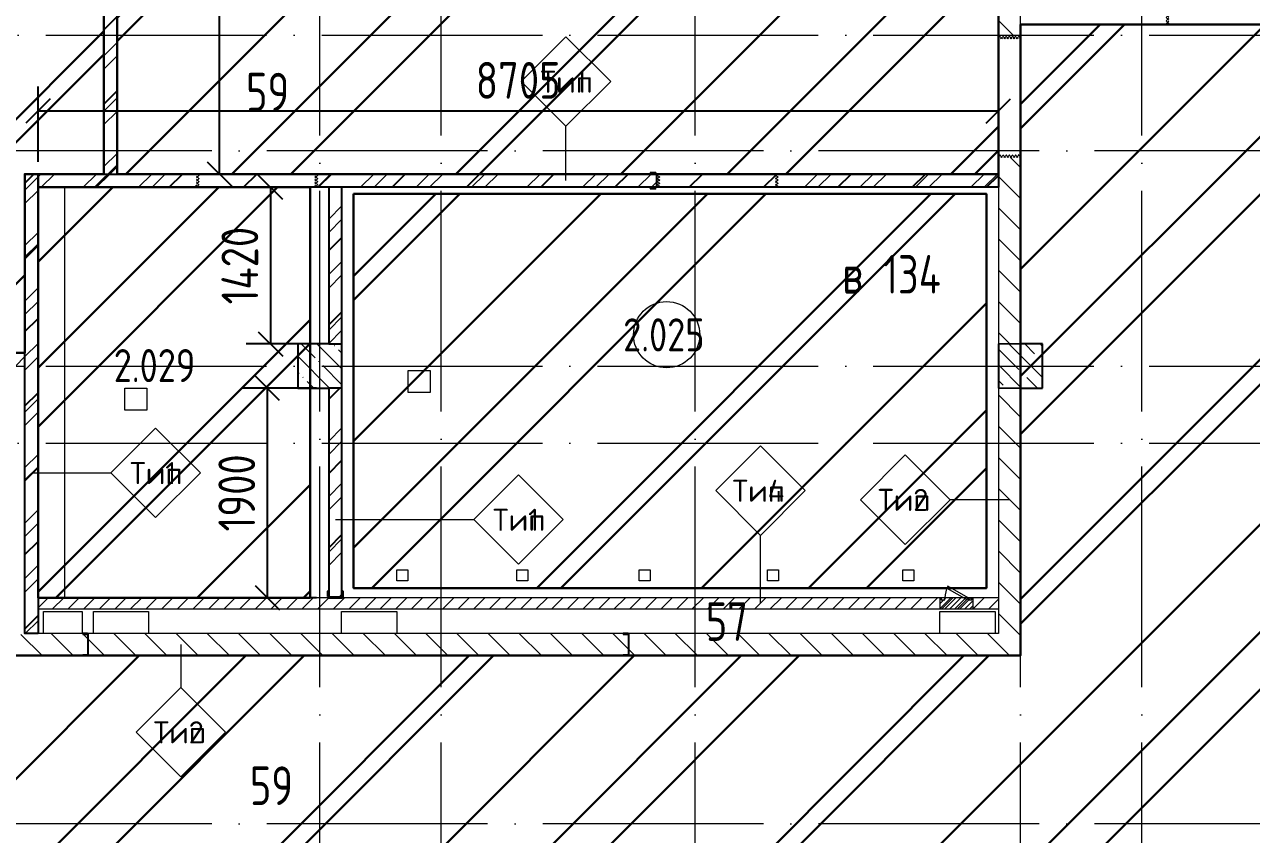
# Model space of a CAD drawing. Header units: millimetres. Extents: x -68946 to 690821, y -552984 to 293768.
# Drawn here: x 143831 to 154953, y -73555 to -66215 of the extents above; entities that cross this region are included whole.
import ezdxf

# ---------------------------------------------------------------- set-up
doc = ezdxf.new("R2010")
doc.units = ezdxf.units.MM
doc.linetypes.add('ADSK_Линия сетки', pattern=[2500, 2000, -250, 0, -250])
doc.linetypes.add('ADSK_Скрыто', pattern=[600, 300, -300])
doc.layers.get('Defpoints').update_dxf_attribs({"color": 250})
for name, color, linetype, lineweight in [('0) блоки', 250, 'Continuous', 25), ('1.2) Стяжка 6 вып.', 30, 'Continuous', 30), ('1.3) Звуко-изол           6 вып.', 90, 'Continuous', 30), ('1.4) Стяжка 6 вып.', 30, 'Continuous', 30), ('A-AREA-____-IDEN', 250, 'Continuous', 9), ('A-DETL-GENF-OTLN', 250, 'Continuous', 5), ('A-DOOR-____-MCUT', 250, 'Continuous', 5), ('A-DOOR-____-OTLN', 250, 'Continuous', 5), ('A-FLOR-____-OTLN', 250, 'Continuous', 9), ('A-WALL-____-IDEN', 250, 'Continuous', 9), ('A-WALL-____-MCUT', 250, 'Continuous', 13), ('A-WALL-____-PATT', 250, 'Continuous', 13), ('G-____-____-SYMB', 250, 'ADSK_Скрыто', 9), ('S-COLS-____-MCUT', 250, 'Continuous', 25), ('S-COLS-____-OTLN', 250, 'Continuous', 9), ('S-GRID-____-OTLN', 250, 'Continuous', 9)]:
    doc.layers.add(name, color=color, linetype=linetype, lineweight=lineweight)
doc.styles.add('GOST Common_2', font='', dxfattribs={"width": 0.8, "height": 350})
doc.styles.add('ISOCPEUR', font='isocpeur.ttf', dxfattribs={"width": 0.8, "height": 100})
doc.styles.add('ISOCPEUR_3', font='isocpeur.ttf', dxfattribs={"height": 250})
doc.styles.get("Standard").update_dxf_attribs({"font": 'ГОСТ тип А.ttf'})
doc.styles.get('GOST Common_2').set_extended_font_data('GOST Common')
doc.dimstyles.new('А3', dxfattribs={"dimtxt": 333, "dimasz": 222, "dimexe": 222, "dimexo": 111, "dimgap": 111, "dimtad": 1, "dimtoh": 1, "dimdec": 0, "dimrnd": 0.0015, "dimzin": 0, "dimdsep": 46, "dimtxsty": 'Standard', "dimblk": 'OBLIQUE', "dimcen": 0, "dimclrd": 7, "dimclre": 7, "dimclrt": 7, "dimadec": 0, "dimazin": 0, "dimtfac": 1, "dimtdec": 0, "dimtofl": 0, "dimtmove": 0, "dimatfit": 3, "dimfxl": 1, "dimtolj": 1, "dimtzin": 0, "dimarcsym": 0})
pattern_1 = [(135, (28708.77, -120984.93), (-141.42136, -141.42136), [])]
pattern_2 = [(45, (28708.77, -120984.93), (-251.4472, 251.4472), []), (45, (28708.77, -120603.93), (-251.4472, 251.4472), [])]
pattern_3 = [(135, (1751.41, 124.685), (-14.14214, -14.14214), []), (225, (1751.41, 124.685), (14.14214, -14.14214), [])]
pattern_4 = [(45, (-371.384, 124.685), (-14.1421, 14.1421), []), (135, (-371.384, 124.685), (-14.1421, -14.1421), [])]
pattern_5 = [(135, (1751.41, 164.685), (-14.14214, -14.14214), []), (225, (1751.41, 164.685), (14.14214, -14.14214), [])]
pattern_6 = [(45, (-371.384, 164.685), (-14.1421, 14.1421), []), (135, (-371.384, 164.685), (-14.1421, -14.1421), [])]
pattern_7 = [(135, (28708.77, -120984.93), (-142.5612, -142.5612), []), (135, (28851.33, -120984.93), (-142.5612, -142.5612), [252.016, -50.403, 3.353, -47.05])]

# ---------------------------------------------------------------- blocks, each defined once
blk = doc.blocks.new('Дверь_СКБ_1Ст_Внутренняя - Д-32л_1100x2100h_Душ-42648193-АР1_Кладочный план 2 этажа С2и3')
at = {"layer": 'A-DOOR-____-OTLN'}
h = blk.add_hatch(dxfattribs=at)
h.set_pattern_fill('FP_24', color=256, style=0, pattern_type=2)
h.set_pattern_definition(pattern_4)
h.paths.add_polyline_path([(-537.5, 60), (-537.5, -60), (-512.5, -60), (-512.5, 60)])
h = blk.add_hatch(dxfattribs=at)
h.set_pattern_fill('FP_23', color=256, style=0, pattern_type=2)
h.set_pattern_definition(pattern_3)
h.paths.add_polyline_path([(562.5, 60), (537.5, 60), (537.5, -60), (562.5, -60)])
blk = doc.blocks.new('Дверь_СКБ_1Ст_Внутренняя - Д-3п_1100x2100h_С_У мужской_ С_У женский-V2-АР1_Кладочный план 2 этажа С2и3')
at = {"layer": 'A-DOOR-____-OTLN'}
h = blk.add_hatch(dxfattribs=at)
h.set_pattern_fill('FP_20', color=256, style=0, pattern_type=2)
h.set_pattern_definition(pattern_6)
h.paths.add_polyline_path([(-512.5, 100), (-537.5, 100), (-537.5, -100), (-512.5, -100)])
h = blk.add_hatch(dxfattribs=at)
h.set_pattern_fill('FP_19', color=256, style=0, pattern_type=2)
h.set_pattern_definition(pattern_5)
h.paths.add_polyline_path([(562.5, -100), (562.5, 100), (537.5, 100), (537.5, -100)])
blk = doc.blocks.new('Дверь_СКБ_1Ст_Внутренняя - Д-3п_1100x2100h_С_У мужской_ С_У женский-41848194-АР1_Кладочный план 2 этажа С2и3')
at = {"layer": 'A-DOOR-____-OTLN'}
h = blk.add_hatch(dxfattribs=at)
h.set_pattern_fill('FP_20', color=256, style=0, pattern_type=2)
h.set_pattern_definition(pattern_6)
h.paths.add_polyline_path([(-512.5, 100), (-537.5, 100), (-537.5, -100), (-512.5, -100)])
h = blk.add_hatch(dxfattribs=at)
h.set_pattern_fill('FP_19', color=256, style=0, pattern_type=2)
h.set_pattern_definition(pattern_5)
h.paths.add_polyline_path([(562.5, 100), (537.5, 100), (537.5, -100), (562.5, -100)])
blk = doc.blocks.new('ADSK_КолоннаНесущая_Швеллер_Гнутый_ГОСТ 8278-83 - 140х60х5_таб_1-V52-АР1_Кладочный план 2 этажа С2и3')
at = {"layer": 'S-COLS-____-MCUT'}
for p, q in [((-11.2, -58), (-11.2, 58)), ((43.8, 70), (-4.2, 70)), ((13.8, 65), (43.8, 65)), ((43.8, 65), (43.8, 70)), ((-4.2, -70), (43.8, -70)), ((43.8, -65), (13.8, -65)), ((43.8, -70), (43.8, -65))]:
    blk.add_line(p, q, dxfattribs=at)
for centre, radius, start, end in [((-4.2, 58), 12, 169.3934, 180), ((-4.2, 58), 7, 161.81725, 180), ((-4.2, 58), 12, 90, 115.6066), ((-4.2, -58), 12, 180, 190.6066), ((-4.2, -58), 7, 180, 198.18275), ((-4.2, -58), 12, 244.3934, 270)]:
    blk.add_arc(centre, radius, start, end, dxfattribs=at)
blk = doc.blocks.new('ADSK_КолоннаНесущая_Швеллер_Гнутый_ГОСТ 8278-83 - 140х60х5_таб_1-39139442-АР1_Кладочный план 2 этажа С2и3')
at = {"layer": 'S-COLS-____-MCUT'}
for p, q in [((-16.2, 58), (-16.2, -58)), ((-11.2, -58), (-11.2, 58)), ((43.8, 70), (-4.2, 70)), ((-4.2, 65), (43.8, 65)), ((43.8, 65), (43.8, 70)), ((43.8, -65), (-4.2, -65)), ((-4.2, -70), (43.8, -70)), ((43.8, -70), (43.8, -65))]:
    blk.add_line(p, q, dxfattribs=at)
for centre, radius, start, end in [((-4.2, 58), 12, 90, 180), ((-4.2, 58), 7, 90, 180), ((-4.2, -58), 12, 180, 270), ((-4.2, -58), 7, 180, 270)]:
    blk.add_arc(centre, radius, start, end, dxfattribs=at)
blk = doc.blocks.new('ADSK_КолоннаНесущая_Швеллер_Гнутый_ГОСТ 8278-83 - 200х50х4_таб_1 2-V47-АР1_Кладочный план 2 этажа С2и3')
at = {"layer": 'S-COLS-____-MCUT'}
for p, q in [((-10.1, 90), (-10.1, -90)), ((-6.1, -90), (-6.1, 90)), ((39.9, 100), (-0.1, 100)), ((-0.1, 96), (39.9, 96)), ((39.9, 96), (39.9, 100)), ((39.9, -96), (-0.1, -96)), ((-0.1, -100), (39.9, -100)), ((39.9, -100), (39.9, -96))]:
    blk.add_line(p, q, dxfattribs=at)
for centre, radius, start, end in [((-0.1, 90), 10, 90, 180), ((-0.1, 90), 6, 90, 180), ((-0.1, -90), 10, 180, 270), ((-0.1, -90), 6, 180, 270)]:
    blk.add_arc(centre, radius, start, end, dxfattribs=at)
blk = doc.blocks.new('Дверь_СКБ_1Ст_Внутренняя - Д-32п_1100x2100h_Душ-42648261-АР1_Кладочный план 2 этажа С2и3')
at = {"layer": 'A-DOOR-____-OTLN'}
h = blk.add_hatch(dxfattribs=at)
h.set_pattern_fill('FP_24', color=256, style=0, pattern_type=2)
h.set_pattern_definition(pattern_4)
h.paths.add_polyline_path([(-537.5, 60), (-537.5, -60), (-512.5, -60), (-512.5, 60)])
h = blk.add_hatch(dxfattribs=at)
h.set_pattern_fill('FP_23', color=256, style=0, pattern_type=2)
h.set_pattern_definition(pattern_3)
h.paths.add_polyline_path([(562.5, 60), (537.5, 60), (537.5, -60), (562.5, -60)])
blk = doc.blocks.new('АР_Люк - ЛРС_ВК_300х400_внутренний_RAL 9003-V63-АР1_Кладочный план 2 этажа С2и3')
at = {"layer": 'A-DOOR-____-OTLN'}
h = blk.add_hatch(dxfattribs=at)
h.set_pattern_fill('FP_88', color=256, style=0, pattern_type=2)
h.set_pattern_definition([(45, (125, 0), (-22.6274, 22.6274), [])])
h.paths.add_polyline_path([(275, -50), (275, 50), (-25, 50), (-25, -50)])
at = {"layer": 'A-DETL-GENF-OTLN'}
for p, q in [((275, 50), (-25, 50)), ((-25, 50), (-25, -50)), ((275, -50), (275, 50)), ((-25, -50), (275, -50))]:
    blk.add_line(p, q, dxfattribs=at)
at = {"layer": 'A-DOOR-____-MCUT'}
for p, q in [((48, 155), (38, 138)), ((38, 138), (220, 33)), ((230, 50), (48, 155)), ((20, 50), (-15, 50)), ((-15, 50), (-15, 30)), ((-15, 30), (20, 30)), ((20, 30), (20, 50)), ((220, 33), (230, 50)), ((265, 50), (230, 50)), ((230, 50), (230, 30)), ((230, 30), (265, 30)), ((265, 30), (265, 50))]:
    blk.add_line(p, q, dxfattribs=at)
blk.add_arc((230, 50), 210, 150, 180, dxfattribs=at)
blk = doc.blocks.new('AAR_СКБ_Марка_Помещения_мал - Номер-28977439-АР1_Кладочный план 2 этажа С2и3')
at = {"layer": 'A-AREA-____-IDEN'}
blk.add_circle((-0.03, 0), 3, dxfattribs=at)
blk = doc.blocks.new('ADSK_Марка_Стена - Типоразмер_ADSK_Марка-30564887-АР1_Кладочный план 2 этажа С2и3')
at = {"layer": 'A-WALL-____-IDEN'}
for p, q in [((-0.16, 4.37), (-4.21, 0.31)), ((3.9, 0.31), (-0.16, 4.37)), ((-4.21, 0.31), (-0.16, -3.74)), ((-0.16, -3.74), (3.9, 0.31))]:
    blk.add_line(p, q, dxfattribs=at)
blk = doc.blocks.new('_Oblique')
at = {"color": 0, "linetype": 'ByBlock', "lineweight": -2}
blk.add_line((-0.5, -0.5), (0.5, 0.5), dxfattribs=at)
blk = doc.blocks.new('*D5450')
at = {"color": 7, "lineweight": -2, "transparency": 16777216}
for p, q in [((143954, -67459), (143954, -66776)), ((152659, -67459), (152659, -66776)), ((143954, -66998), (152659, -66998))]:
    blk.add_line(p, q, dxfattribs=at)
at = {"layer": 'Defpoints', "color": 0, "lineweight": 30, "transparency": 16777216}
for p in [(152659, -66998), (143954, -67570), (152659, -67570)]:
    blk.add_point(p, dxfattribs=at)
at = {"color": 7, "lineweight": -2, "transparency": 16777216, "xscale": 222, "yscale": 222, "zscale": 222, "rotation": 180}
blk.add_blockref('_Oblique', (143954, -66998), dxfattribs=at)
at = {"color": 7, "lineweight": -2, "transparency": 16777216, "xscale": 222, "yscale": 222, "zscale": 222}
blk.add_blockref('_Oblique', (152659, -66998), dxfattribs=at)
at = {"color": 7, "transparency": 16777216, "insert": (148306, -66721), "char_height": 333, "attachment_point": 5}
blk.add_mtext('\\A1;8705', dxfattribs=at)
blk = doc.blocks.new('*D5451')
at = {"color": 7, "lineweight": -2, "transparency": 16777216}
for p, q in [((146478, -67690), (145839, -67690)), ((146061, -67690), (146061, -69110)), ((146478, -69110), (145839, -69110))]:
    blk.add_line(p, q, dxfattribs=at)
at = {"layer": 'Defpoints', "color": 0, "lineweight": 30, "transparency": 16777216}
for p in [(146589, -67690), (146061, -69110), (146589, -69110)]:
    blk.add_point(p, dxfattribs=at)
at = {"color": 7, "lineweight": -2, "transparency": 16777216, "xscale": 222, "yscale": 222, "zscale": 222}
for p, rotation in [((146061, -67690), 90), ((146061, -69110), 270)]:
    blk.add_blockref('_Oblique', p, dxfattribs=dict(at, rotation=rotation))
at = {"color": 7, "transparency": 16777216, "insert": (145783, -68400), "char_height": 333, "attachment_point": 5, "rotation": 90}
blk.add_mtext('\\A1;1420', dxfattribs=at)
blk = doc.blocks.new('*D5452')
at = {"color": 7, "lineweight": -2, "transparency": 16777216}
for p, q in [((146478, -69510), (145810, -69510)), ((146032, -69510), (146032, -71410)), ((146478, -71410), (145810, -71410))]:
    blk.add_line(p, q, dxfattribs=at)
at = {"layer": 'Defpoints', "color": 0, "lineweight": 30, "transparency": 16777216}
for p in [(146589, -69510), (146032, -71410), (146589, -71410)]:
    blk.add_point(p, dxfattribs=at)
at = {"color": 7, "lineweight": -2, "transparency": 16777216, "xscale": 222, "yscale": 222, "zscale": 222}
for p, rotation in [((146032, -69510), 90), ((146032, -71410), 270)]:
    blk.add_blockref('_Oblique', p, dxfattribs=dict(at, rotation=rotation))
at = {"color": 7, "transparency": 16777216, "insert": (145755, -70460), "char_height": 333, "attachment_point": 5, "rotation": 90}
blk.add_mtext('\\A1;1900', dxfattribs=at)
blk = doc.blocks.new('*D5453')
at = {"color": 7, "lineweight": -2, "transparency": 16777216}
for p, q in [((144781, -62610), (145821, -62610)), ((145599, -67570), (145599, -62610)), ((144781, -67570), (145821, -67570))]:
    blk.add_line(p, q, dxfattribs=at)
at = {"layer": 'Defpoints', "color": 0, "lineweight": 30, "transparency": 16777216}
for p in [(144670, -62610), (145599, -62610), (144670, -67570)]:
    blk.add_point(p, dxfattribs=at)
at = {"color": 7, "lineweight": -2, "transparency": 16777216, "xscale": 222, "yscale": 222, "zscale": 222}
for p, rotation in [((145599, -62610), 90), ((145599, -67570), 270)]:
    blk.add_blockref('_Oblique', p, dxfattribs=dict(at, rotation=rotation))
at = {"color": 7, "transparency": 16777216, "insert": (145322, -65090), "char_height": 333, "attachment_point": 5, "rotation": 90}
blk.add_mtext('\\A1;4960', dxfattribs=at)

msp = doc.modelspace()

# ---------------------------------------------------------------- hatches: boundary and pattern name
at = {"layer": '0) блоки'}
h = msp.add_hatch(dxfattribs=at)
h.set_pattern_fill('ANSI31', color=256, scale=150)
h.paths.add_polyline_path([(159058.7515, -64819.933), (165207.2722, -64819.933), (165207.2722, -64939.933), (159058.7515, -64939.933)])
h.paths.add_polyline_path([(161409.2787, -68474.9347), (161888.7722, -68474.9347), (161888.7722, -68594.9347), (161409.2787, -68594.9347)])
h.paths.add_polyline_path([(161888.7722, -64939.933), (162008.7722, -64939.933), (162008.7722, -70534.9336), (161888.7722, -70534.9336)])
h.paths.add_polyline_path([(159058.7515, -68534.9347), (159178.7515, -68534.9347), (159178.7515, -64939.933), (159058.7515, -64939.933)])
h.paths.add_polyline_path([(155829.7509, -68534.9347), (161208.7503, -68534.9347), (161208.7503, -68654.9347), (155829.7509, -68654.9347)])
h.paths.add_polyline_path([(157958.7515, -69109.9342), (158078.7515, -69109.9342), (158078.7515, -68654.9347), (157958.7515, -68654.9347)])
h.paths.add_polyline_path([(157958.7515, -71737.4347), (158078.7503, -71737.4347), (158078.7503, -69509.9347), (157958.7515, -69509.9347)])
h.paths.add_polyline_path([(144549.7718, -67569.9347), (144669.7718, -67569.9347), (144669.7718, -62609.9347), (144549.7718, -62609.9347)])
h.paths.add_polyline_path([(143953.7722, -67569.9347), (152658.7718, -67569.9347), (152658.7718, -67689.9347), (143953.7722, -67689.9347)])
h.paths.add_polyline_path([(143953.7722, -71734.9336), (143833.7722, -71734.9336), (143833.7722, -67569.9347), (143953.7722, -67569.9347)])
h.paths.add_polyline_path([(146588.7728, -69109.9342), (146708.7728, -69109.9342), (146708.7728, -67689.9347), (146588.7728, -67689.9347)])
h.paths.add_polyline_path([(146588.7728, -71409.9347), (146708.7503, -71409.9347), (146708.7503, -69509.9343), (146588.7728, -69509.9343)])
at = {"layer": '1.2) Стяжка 6 вып.', "lineweight": 30}
h = msp.add_hatch(dxfattribs=at)
h.set_pattern_fill('ANSI31', color=256, scale=333)
h.paths.add_polyline_path([(143833.7722, -69189.9342), (143833.7722, -67569.9347), (144549.7718, -67569.9347), (144549.7718, -62809.9347), (137808.8181, -62809.9347), (137808.8181, -71734.9336), (139508.8181, -71734.9336), (139508.8181, -69189.9342)])
h = msp.add_hatch(dxfattribs=at)
h.set_pattern_fill('ANSI31', color=256, scale=333)
h.paths.add_polyline_path([(144669.7718, -67569.9347), (152658.7503, -67569.9347), (152658.7503, -62809.9347), (144669.7718, -62809.9347)])
h = msp.add_hatch(dxfattribs=at)
h.set_pattern_fill('ANSI31', color=256, scale=333)
h.paths.add_polyline_path([(155629.7509, -71934.9336), (168958.7722, -71934.9336), (168958.7722, -75659.9657), (147230.0103, -75659.9657), (147230.0103, -84239.859), (138028.7728, -84239.859), (138028.7728, -71934.9336), (147230.0103, -71934.9336), (152858.7718, -71934.9336), (152858.7718, -66214.9336), (155629.7509, -66214.9336)])
h = msp.add_hatch(dxfattribs=at)
h.set_pattern_fill('ANSI31', color=256, scale=333)
h.paths.add_polyline_path([(143953.7722, -71409.9347), (146420.3899, -71409.9347), (146420.3899, -67689.9347), (143953.7722, -67689.9347)], flags=17)
h = msp.add_hatch(dxfattribs=at)
h.set_pattern_fill('ANSI31', color=256, scale=333)
h.paths.add_polyline_path([(146814.4752, -67749.8517), (152550.4853, -67749.8517), (152550.4853, -71322.4131), (146814.4752, -71322.4131)], flags=17)
at = {"layer": '1.3) Звуко-изол           6 вып.', "lineweight": 30}
h = msp.add_hatch(dxfattribs=at)
h.set_pattern_fill('ANSI31', color=256, scale=500)
h.paths.add_polyline_path([(143833.7722, -69189.9342), (143833.7722, -67569.9347), (144549.7718, -67569.9347), (144549.7718, -62809.9347), (137808.8181, -62809.9347), (137808.8181, -71734.9336), (139508.8181, -71734.9336), (139508.8181, -69189.9342)])
h = msp.add_hatch(dxfattribs=at)
h.set_pattern_fill('ANSI31', color=256, scale=500)
h.paths.add_polyline_path([(144669.7718, -67569.9347), (152658.7503, -67569.9347), (152658.7503, -62809.9347), (144669.7718, -62809.9347)])
h = msp.add_hatch(dxfattribs=at)
h.set_pattern_fill('ANSI31', color=256, scale=500)
h.paths.add_polyline_path([(155629.7509, -71934.9336), (168958.7722, -71934.9336), (168958.7722, -75659.9657), (147230.0103, -75659.9657), (147230.0103, -84239.859), (138028.7728, -84239.859), (138028.7728, -71934.9336), (147230.0103, -71934.9336), (152858.7718, -71934.9336), (152858.7718, -66214.9336), (155629.7509, -66214.9336)])
h = msp.add_hatch(dxfattribs=at)
h.set_pattern_fill('ANSI31', color=256, scale=500)
h.paths.add_polyline_path([(143953.7722, -71409.9347), (146420.3899, -71409.9347), (146420.3899, -67689.9347), (143953.7722, -67689.9347)], flags=17)
h = msp.add_hatch(dxfattribs=at)
h.set_pattern_fill('ANSI31', color=256, scale=500)
h.paths.add_polyline_path([(146814.4752, -67749.8517), (152550.4853, -67749.8517), (152550.4853, -71322.4131), (146814.4752, -71322.4131)], flags=17)
at = {"layer": '1.4) Стяжка 6 вып.', "lineweight": 30}
h = msp.add_hatch(dxfattribs=at)
h.set_pattern_fill('ANSI32', color=256, scale=333)
h.paths.add_polyline_path([(143833.7722, -69189.9342), (143833.7722, -67569.9347), (144549.7718, -67569.9347), (144549.7718, -62809.9347), (137808.8181, -62809.9347), (137808.8181, -71734.9336), (139508.8181, -71734.9336), (139508.8181, -69189.9342)])
h = msp.add_hatch(dxfattribs=at)
h.set_pattern_fill('ANSI32', color=256, scale=333)
h.paths.add_polyline_path([(144669.7718, -67569.9347), (152658.7503, -67569.9347), (152658.7503, -62809.9347), (144669.7718, -62809.9347)])
h = msp.add_hatch(dxfattribs=at)
h.set_pattern_fill('ANSI32', color=256, scale=333)
h.paths.add_polyline_path([(155629.7509, -71934.9336), (168958.7722, -71934.9336), (168958.7722, -75659.9657), (147230.0103, -75659.9657), (147230.0103, -84239.859), (138028.7728, -84239.859), (138028.7728, -71934.9336), (147230.0103, -71934.9336), (152858.7718, -71934.9336), (152858.7718, -66214.9336), (155629.7509, -66214.9336)])
h = msp.add_hatch(dxfattribs=at)
h.set_pattern_fill('ANSI32', color=256, scale=333)
h.paths.add_polyline_path([(143953.7722, -71409.9347), (146420.3899, -71409.9347), (146420.3899, -67689.9347), (143953.7722, -67689.9347)], flags=17)
h = msp.add_hatch(dxfattribs=at)
h.set_pattern_fill('ANSI32', color=256, scale=333)
h.paths.add_polyline_path([(146814.4752, -67749.8517), (152550.4853, -67749.8517), (152550.4853, -71322.4131), (146814.4752, -71322.4131)], flags=17)
at = {"layer": 'A-WALL-____-PATT', "lineweight": 15}
h = msp.add_hatch(dxfattribs=at)
h.set_pattern_fill('FP_12', color=256, style=0, pattern_type=2)
h.set_pattern_definition(pattern_2)
h.paths.add_polyline_path([(144549.7718, -67569.9347), (144669.7718, -67569.9347), (144669.7718, -62609.9342), (144549.7718, -62609.9342), (144549.7718, -64042.982)])
h = msp.add_hatch(dxfattribs=at)
h.set_pattern_fill('FP_1', color=256, style=0, pattern_type=2)
h.set_pattern_definition(pattern_1)
h.paths.add_polyline_path([(152858.7718, -71734.9336), (152858.7718, -69509.9342), (152658.7718, -69509.9342), (152658.7718, -71734.9336)])
h.paths.add_polyline_path([(152858.7718, -69109.9342), (152858.7718, -67419.9336), (152658.7718, -67419.9336), (152658.7718, -69109.9342)])
h.paths.add_polyline_path([(152858.7718, -66319.9336), (152858.7718, -62809.9347), (152658.7718, -62809.9347), (152658.7718, -66319.9336)])
h = msp.add_hatch(dxfattribs=at)
h.set_pattern_fill('FP_12', color=256, style=0, pattern_type=2)
h.set_pattern_definition(pattern_2)
h.paths.add_polyline_path([(143953.7722, -71734.9336), (143953.7722, -67569.9347), (143833.7722, -67569.9347), (143833.7722, -71734.9336)])
h = msp.add_hatch(dxfattribs=at)
h.set_pattern_fill('FP_12', color=256, style=0, pattern_type=2)
h.set_pattern_definition(pattern_2)
h.paths.add_polyline_path([(152658.7718, -67689.9347), (152658.7718, -67569.9347), (150663.7722, -67569.9347), (150663.7722, -67689.9347), (150710.5839, -67689.9347)])
h.paths.add_polyline_path([(143953.7722, -67689.9347), (145388.7728, -67689.9347), (145388.7728, -67569.9347), (143953.7722, -67569.9347)])
h.paths.add_polyline_path([(146708.7728, -67689.9347), (149563.7722, -67689.9347), (149563.7722, -67569.9347), (146488.7728, -67569.9347), (146488.7728, -67689.9347), (146588.7728, -67689.9347)])
h = msp.add_hatch(dxfattribs=at)
h.set_pattern_fill('FP_12', color=256, style=0, pattern_type=2)
h.set_pattern_definition(pattern_2)
h.paths.add_polyline_path([(146708.7728, -71409.9347), (146708.7728, -69509.9343), (146588.7728, -69509.9343), (146588.7728, -71409.9347)])
h.paths.add_polyline_path([(146588.7728, -69109.9342), (146708.7728, -69109.9342), (146708.7728, -67689.9347), (146588.7728, -67689.9347), (146588.7728, -68074.9441)])
h = msp.add_hatch(dxfattribs=at)
h.set_pattern_fill('FP_12', color=256, style=0, pattern_type=2)
h.set_pattern_definition(pattern_2)
h.paths.add_polyline_path([(143833.7722, -69309.9342), (143833.7722, -69189.9342), (142958.7652, -69189.9342), (142958.7652, -69309.9342)])
h.paths.add_polyline_path([(142558.7652, -69309.9342), (142558.7652, -69189.9342), (142508.7722, -69189.9342), (142508.7722, -69309.9342)])
h.paths.add_polyline_path([(141838.7722, -69309.9342), (142108.7722, -69309.9342), (142108.7722, -69189.9342), (141838.7722, -69189.9342)])
h = msp.add_hatch(dxfattribs=at)
h.set_pattern_fill('FP_16', color=94, style=0, pattern_type=2)
h.set_pattern_definition([(45, (28708.77, -120984.93), (-70.71068, 70.71068), [])])
h.paths.add_polyline_path([(152428.7718, -71509.9347), (152658.7718, -71509.9347), (152658.7718, -71409.9347), (152418.7718, -71409.9347), (152418.7718, -71429.9347), (152383.7718, -71429.9347), (152383.7718, -71409.9347), (152373.7718, -71427.2553), (152343.7718, -71409.9347), (152173.7718, -71409.9347), (152173.7718, -71429.9347), (152138.7718, -71429.9347), (152138.7718, -71409.9347), (143953.7722, -71409.9347), (143953.7722, -71509.9347), (152418.7718, -71509.9347)])
h = msp.add_hatch(dxfattribs=at)
h.set_pattern_fill('FP_1', color=256, style=0, pattern_type=2)
h.set_pattern_definition(pattern_1)
h.paths.add_polyline_path([(152858.7718, -71934.9336), (152858.7718, -71734.9336), (143798.7722, -71734.9336), (143798.7722, -71934.9336), (150710.5839, -71934.9336)])
h.paths.add_polyline_path([(140739.2739, -71934.9336), (142698.7722, -71934.9336), (142698.7722, -71734.9336), (137808.8181, -71734.9336), (137808.8181, -71934.9336), (139314.8011, -71934.9336)])
at = {"layer": 'S-COLS-____-OTLN', "lineweight": 5}
h = msp.add_hatch(dxfattribs=at)
h.set_pattern_fill('FP_40', color=256, style=0, pattern_type=2)
h.set_pattern_definition(pattern_7)
h.paths.add_polyline_path([(146308.7503, -69509.9342), (146708.7503, -69509.9342), (146708.7503, -69109.9342), (146308.7503, -69109.9342)])
h = msp.add_hatch(dxfattribs=at)
h.set_pattern_fill('FP_40', color=256, style=0, pattern_type=2)
h.set_pattern_definition(pattern_7)
h.paths.add_polyline_path([(153058.7503, -69509.9342), (153058.7503, -69109.9342), (152658.7503, -69109.9342), (152658.7503, -69509.9342), (152858.7718, -69509.9342)])

# ---------------------------------------------------------------- linework, layer by layer
at = {"layer": '0) блоки'}
for points in [[(144549.7718, -67569.9347), (144669.7718, -67569.9347), (144669.7718, -62609.9347), (144549.7718, -62609.9347)], [(143953.7722, -71734.9336), (143833.7722, -71734.9336), (143833.7722, -67569.9347), (143953.7722, -67569.9347)], [(143953.7722, -67569.9347), (152658.7718, -67569.9347), (152658.7718, -67689.9347), (143953.7722, -67689.9347)], [(146588.7728, -69109.9342), (146708.7728, -69109.9342), (146708.7728, -67689.9347), (146588.7728, -67689.9347)], [(146588.7728, -71409.9347), (146708.7503, -71409.9347), (146708.7503, -69509.9343), (146588.7728, -69509.9343)]]:
    msp.add_lwpolyline(points, close=True, dxfattribs=at)
at = {"layer": '1.2) Стяжка 6 вып.', "lineweight": 30}
for points in [[(144549.7718, -67569.9347), (144549.7718, -62809.9347), (137808.8181, -62809.9347), (137808.8181, -71734.9336), (139508.8181, -71734.9336), (139508.8181, -69189.9342), (143833.7722, -69189.9342), (143833.7722, -67569.9347)], [(144669.7718, -67569.9347), (152658.7503, -67569.9347), (152658.7503, -62809.9347), (144669.7718, -62809.9347)], [(155629.7509, -71934.9336), (168958.7722, -71934.9336), (168958.7722, -75659.9657), (147230.0103, -75659.9657), (147230.0103, -84239.859), (138028.7728, -84239.859), (138028.7728, -71934.9336), (147230.0103, -71934.9336), (152858.7718, -71934.9336), (152858.7718, -66214.9336), (155629.7509, -66214.9336)], [(143953.7722, -71409.9347), (146420.3899, -71409.9347), (146420.3899, -67689.9347), (143953.7722, -67689.9347)], [(146814.4752, -67749.8517), (152550.4853, -67749.8517), (152550.4853, -71322.4131), (146814.4752, -71322.4131)]]:
    msp.add_lwpolyline(points, close=True, dxfattribs=at)
at = {"layer": 'A-FLOR-____-OTLN'}
for p, q in [((144193.7722, -67689.9347), (144193.7722, -71409.9347)), ((147308.7728, -69549.9342), (147308.7728, -69349.9342)), ((147308.7728, -69349.9342), (147508.7728, -69349.9342)), ((147508.7728, -69349.9342), (147508.7728, -69549.9342)), ((144740.2459, -69709.9347), (144740.2459, -69509.9347)), ((144740.2459, -69509.9347), (144940.2459, -69509.9347)), ((144940.2459, -69509.9347), (144940.2459, -69709.9347)), ((147508.7728, -69549.9342), (147308.7728, -69549.9342)), ((144940.2459, -69709.9347), (144740.2459, -69709.9347)), ((147205.0722, -71256.4899), (147205.0722, -71156.4899)), ((147205.0722, -71156.4899), (147305.0722, -71156.4899)), ((147305.0722, -71156.4899), (147305.0722, -71256.4899)), ((148292.4938, -71256.4899), (148292.4938, -71156.4899)), ((148292.4938, -71156.4899), (148392.4938, -71156.4899)), ((148392.4938, -71156.4899), (148392.4938, -71256.4899)), ((149403.0482, -71256.4899), (149403.0482, -71156.4899)), ((149403.0482, -71156.4899), (149503.0482, -71156.4899)), ((149503.0482, -71156.4899), (149503.0482, -71256.4899)), ((150564.9713, -71256.4899), (150564.9713, -71156.4899)), ((150564.9713, -71156.4899), (150664.9713, -71156.4899)), ((150664.9713, -71156.4899), (150664.9713, -71256.4899)), ((151792.3817, -71256.4899), (151792.3817, -71156.4899)), ((151792.3817, -71156.4899), (151892.3817, -71156.4899)), ((151892.3817, -71156.4899), (151892.3817, -71256.4899)), ((147305.0722, -71256.4899), (147205.0722, -71256.4899)), ((148392.4938, -71256.4899), (148292.4938, -71256.4899)), ((149503.0482, -71256.4899), (149403.0482, -71256.4899)), ((150664.9713, -71256.4899), (150564.9713, -71256.4899)), ((151892.3817, -71256.4899), (151792.3817, -71256.4899)), ((144003.7509, -71734.9336), (144003.7509, -71534.9336)), ((144003.7509, -71534.9336), (144353.7509, -71534.9336)), ((144353.7509, -71534.9336), (144353.7509, -71734.9336)), ((144455.6119, -71734.9336), (144455.6119, -71534.9336)), ((144455.6119, -71534.9336), (144955.6119, -71534.9336)), ((144955.6119, -71534.9336), (144955.6119, -71734.9336)), ((146705.628, -71734.9336), (146705.628, -71534.9336)), ((146705.628, -71534.9336), (147205.628, -71534.9336)), ((147205.628, -71534.9336), (147205.628, -71734.9336)), ((152128.7728, -71734.9336), (152128.7728, -71534.9342)), ((152128.7728, -71534.9342), (152628.7728, -71534.9342)), ((152628.7728, -71534.9342), (152628.7728, -71734.9336))]:
    msp.add_line(p, q, dxfattribs=at)
at = {"layer": 'A-WALL-____-IDEN'}
for p, q in [((148738.9733, -67629.9347), (148738.9733, -67137.2504)), ((143893.7722, -70278.9647), (144614.2213, -70278.9647)), ((152758.7718, -70521.7926), (152221.2304, -70521.7926)), ((146648.7728, -70701.8956), (147903.1478, -70701.8956)), ((150503.0868, -71459.9347), (150503.0868, -70844.9852)), ((145248.5971, -71834.9336), (145248.5971, -72222.6472))]:
    msp.add_line(p, q, dxfattribs=at)
at = {"layer": 'A-WALL-____-MCUT', "color": 7, "lineweight": 15}
for p, q in [((144549.7718, -62609.9342), (144549.7718, -67569.9347)), ((144669.7718, -67569.9347), (144669.7718, -62609.9342)), ((152658.7718, -62809.9347), (152658.7718, -66289.9336)), ((152858.7718, -66289.9336), (152858.7718, -62809.9347)), ((152858.7718, -66214.9336), (154149.5173, -66214.9336)), ((152658.7718, -67449.9336), (152658.7718, -67569.9347)), ((152858.7718, -69109.9342), (152858.7718, -67449.9336)), ((143833.7722, -67569.9347), (143833.7722, -69189.9342)), ((145358.7728, -67569.9347), (143833.7722, -67569.9347)), ((149533.7722, -67569.9347), (146518.7728, -67569.9347)), ((152658.7718, -67569.9347), (150693.7722, -67569.9347)), ((143953.7722, -71734.9336), (143953.7722, -67689.9347)), ((143953.7722, -67689.9347), (145358.7728, -67689.9347)), ((146518.7728, -67689.9347), (146588.7728, -67689.9347)), ((146588.7728, -67689.9347), (146588.7728, -69109.9342)), ((146708.7728, -67689.9347), (149533.7722, -67689.9347)), ((146708.7728, -69109.9342), (146708.7728, -67689.9347)), ((150693.7722, -67689.9347), (152658.7718, -67689.9347)), ((152658.7718, -67689.9347), (152658.7718, -69109.9342)), ((143833.7722, -69189.9342), (142958.7652, -69189.9342)), ((142958.7652, -69309.9342), (143833.7722, -69309.9342)), ((143833.7722, -69309.9342), (143833.7722, -71734.9336)), ((146588.7728, -69509.9343), (146588.7728, -71409.9347)), ((146708.7728, -71409.9347), (146708.7728, -69509.9343)), ((152658.7718, -69509.9342), (152658.7718, -71734.9336)), ((152858.7718, -71934.9336), (152858.7718, -69509.9342)), ((143833.7722, -71734.9336), (143828.7722, -71734.9336)), ((152658.7718, -71734.9336), (143953.7722, -71734.9336)), ((143828.7722, -71934.9336), (152858.7718, -71934.9336))]:
    msp.add_line(p, q, dxfattribs=at)
at = {"layer": 'A-WALL-____-MCUT', "lineweight": 15}
for p, q in [((152658.7718, -67689.9347), (152658.7718, -67569.9347)), ((146588.7728, -69109.9342), (146708.7728, -69109.9342)), ((152658.7718, -69109.9342), (152858.7718, -69109.9342)), ((146708.7728, -69509.9343), (146588.7728, -69509.9343)), ((152858.7718, -69509.9342), (152658.7718, -69509.9342)), ((146588.7728, -71409.9347), (146708.7728, -71409.9347)), ((143833.7722, -71734.9336), (143953.7722, -71734.9336))]:
    msp.add_line(p, q, dxfattribs=at)
at = {"layer": 'A-WALL-____-MCUT', "color": 84, "lineweight": 15}
for p, q in [((146588.7728, -71409.9347), (143953.7722, -71409.9347)), ((143953.7722, -71509.9347), (152658.7718, -71509.9347)), ((152138.7718, -71409.9347), (146708.7728, -71409.9347)), ((152343.7718, -71409.9347), (152173.7718, -71409.9347)), ((152658.7718, -71409.9347), (152418.7718, -71409.9347))]:
    msp.add_line(p, q, dxfattribs=at)
at = {"layer": 'S-COLS-____-MCUT'}
for p, q in [((146588.7728, -69109.9342), (146308.7503, -69109.9342)), ((146308.7503, -69109.9342), (146308.7503, -69509.9342)), ((146708.7503, -69509.9342), (146708.7503, -69109.9342)), ((152658.7503, -69109.9342), (152658.7503, -69509.9342)), ((153058.7503, -69109.9342), (152858.7718, -69109.9342)), ((153058.7503, -69509.9342), (153058.7503, -69109.9342)), ((146308.7503, -69509.9342), (146588.7728, -69509.9342)), ((152858.7718, -69509.9342), (153058.7503, -69509.9342))]:
    msp.add_line(p, q, dxfattribs=at)
at = {"layer": 'S-COLS-____-OTLN'}
for p, q in [((146708.7503, -69109.9342), (146588.7728, -69109.9342)), ((152858.7718, -69109.9342), (152658.7503, -69109.9342)), ((146588.7728, -69509.9342), (146708.7503, -69509.9342)), ((152658.7503, -69509.9342), (152858.7718, -69509.9342))]:
    msp.add_line(p, q, dxfattribs=at)
at = {"layer": 'S-GRID-____-OTLN', "linetype": 'ADSK_Линия сетки'}
for p, q in [((146508.7722, -124723.7741), (146508.7722, -59782.9296)), ((147608.7722, -124723.7741), (147608.7722, -59782.9296)), ((149908.7722, -124723.7741), (149908.7722, -59782.9296)), ((152858.7722, -124723.7741), (152858.7722, -59782.9296)), ((153958.7722, -124723.7741), (153958.7722, -59782.9296)), ((94022.7944, -66309.9342), (185529.6518, -66309.9342)), ((185529.6518, -67359.9342), (128028.7722, -67359.9342)), ((94022.7944, -69309.9342), (185529.6518, -69309.9342)), ((94022.7944, -70009.9342), (185529.6518, -70009.9342)), ((185529.6518, -73459.9342), (128028.7722, -73459.9342))]:
    msp.add_line(p, q, dxfattribs=at)

# ---------------------------------------------------------------- block references
at = {"layer": 'A-AREA-____-IDEN', "xscale": 99.99999999999993, "yscale": 99.99999999999993, "zscale": 99.99999999999993}
msp.add_blockref('AAR_СКБ_Марка_Помещения_мал - Номер-28977439-АР1_Кладочный план 2 этажа С2и3', (149654.2344, -69026.2955), dxfattribs=at)
at = {"layer": 'A-DOOR-____-OTLN', "color": 255}
for name, p, rotation in [('Дверь_СКБ_1Ст_Внутренняя - Д-3п_1100x2100h_С_У мужской_ С_У женский-41848194-АР1_Кладочный план 2 этажа С2и3', (154742.0173, -66114.9336), 180), ('Дверь_СКБ_1Ст_Внутренняя - Д-3п_1100x2100h_С_У мужской_ С_У женский-V2-АР1_Кладочный план 2 этажа С2и3', (152758.7718, -66857.4336), 269.9999999999999), ('Дверь_СКБ_1Ст_Внутренняя - Д-32п_1100x2100h_Душ-42648261-АР1_Кладочный план 2 этажа С2и3', (145951.2728, -67629.9347), 180), ('Дверь_СКБ_1Ст_Внутренняя - Д-32л_1100x2100h_Душ-42648193-АР1_Кладочный план 2 этажа С2и3', (150126.2722, -67629.9347), 180)]:
    msp.add_blockref(name, p, dxfattribs=dict(at, rotation=rotation))
at = {"layer": 'A-DOOR-____-OTLN', "color": 250}
msp.add_blockref('АР_Люк - ЛРС_ВК_300х400_внутренний_RAL 9003-V63-АР1_Кладочный план 2 этажа С2и3', (152153.7718, -71459.9347), dxfattribs=at)
at = {"layer": 'A-WALL-____-IDEN', "xscale": 99.99999999999993, "yscale": 99.99999999999993, "zscale": 99.99999999999993}
for p in [(148754.5983, -66762.7835), (145035.5632, -70310.2147), (150518.7118, -70470.5183), (151831.1385, -70553.0426), (148324.4897, -70733.1456), (145264.2221, -72659.6141)]:
    msp.add_blockref('ADSK_Марка_Стена - Типоразмер_ADSK_Марка-30564887-АР1_Кладочный план 2 этажа С2и3', p, dxfattribs=at)
at = {"layer": 'S-COLS-____-OTLN'}
for name, p, rotation in [('ADSK_КолоннаНесущая_Швеллер_Гнутый_ГОСТ 8278-83 - 140х60х5_таб_1-V52-АР1_Кладочный план 2 этажа С2и3', (149547.5722, -67629.9347), 180), ('ADSK_КолоннаНесущая_Швеллер_Гнутый_ГОСТ 8278-83 - 140х60х5_таб_1-39139442-АР1_Кладочный план 2 этажа С2и3', (146648.7728, -71393.7347), 90.00000000000138), ('ADSK_КолоннаНесущая_Швеллер_Гнутый_ГОСТ 8278-83 - 200х50х4_таб_1 2-V47-АР1_Кладочный план 2 этажа С2и3', (144398.7181, -71834.9336), 180), ('ADSK_КолоннаНесущая_Швеллер_Гнутый_ГОСТ 8278-83 - 200х50х4_таб_1 2-V47-АР1_Кладочный план 2 этажа С2и3', (149298.7181, -71834.9336), 180)]:
    msp.add_blockref(name, p, dxfattribs=dict(at, rotation=rotation))

# ---------------------------------------------------------------- texts
at = {"layer": 'A-AREA-____-IDEN', "char_height": 300, "width": 654.177, "attachment_point": 1, "style": 'ISOCPEUR'}
for s, insert in [('2.025', (149257.4952, -68877.6357)), ('2.029', (144639.8288, -69156.0444))]:
    msp.add_mtext(s, dxfattribs=dict(at, insert=insert))
at = {"layer": 'A-WALL-____-IDEN', "char_height": 200, "attachment_point": 1, "style": 'ISOCPEUR_3'}
for s, insert, width in [('Тип', (148506.3175, -66633.1148), 387.215062), (' 1', (148825.8019, -66633.1148), 190.801625), ('Тип', (144787.2824, -70180.5461), 387.215062), (' 1', (145106.7668, -70180.5461), 190.801625), ('Тип', (150247.3309, -70340.8497), 387.215062), (' 4', (150566.8153, -70340.8497), 246.91975), ('Тип', (151566.7577, -70423.374), 387.215062), (' 2', (151886.242, -70423.374), 230.084312), ('Тип', (148076.2089, -70603.477), 387.215062), (' 1', (148395.6933, -70603.477), 190.801625), ('Тип', (144999.8413, -72529.9455), 387.215062), (' 2', (145319.3257, -72529.9455), 230.084312)]:
    msp.add_mtext(s, dxfattribs=dict(at, insert=insert, width=width))
at = {"layer": 'G-____-____-SYMB', "linetype": 'Continuous', "char_height": 350, "attachment_point": 1, "style": 'GOST Common_2'}
for s, insert, width in [('59', (145839.2851, -66652.2954), 487.426), (' 134', (151444.8542, -68303.6579), 795.274), ('\\fGOST Common|b0|i0|c204|p34|;\\W.8;в', (151243.7709, -68303.6579), 243.713), ('57', (150006.8097, -71451.0084), 487.426), ('59', (145874.0843, -72938.6862), 487.426)]:
    msp.add_mtext(s, dxfattribs=dict(at, insert=insert, width=width))

# ---------------------------------------------------------------- dimensions: what is measured, and where the dimension line sits
for base, p1, p2, picture, middle in [((145599.1638, -62609.9347), (144669.7718, -67569.9347), (144669.7718, -62609.9347), '*D5453', (145321.6638, -65089.9347)), ((146060.8159, -69109.9342), (146588.7728, -67689.9347), (146588.7728, -69109.9342), '*D5451', (145783.3159, -68399.9345)), ((146032.4145, -71409.9347), (146588.7728, -69509.9343), (146588.7728, -71409.9347), '*D5452', (145754.9145, -70459.9345))]:
    dim = msp.add_linear_dim(base=base, p1=p1, p2=p2, angle=90, dimstyle='А3')
    dim.commit()
    dim.dimension.update_dxf_attribs({"geometry": picture, "text_midpoint": middle})
dim = msp.add_linear_dim(base=(152658.7718, -66998.3054), p1=(143953.7722, -67569.9347), p2=(152658.7718, -67569.9347), dimstyle='А3')
dim.commit()
dim.dimension.update_dxf_attribs({"geometry": '*D5450', "text_midpoint": (148306.272, -66720.8054)})

doc.saveas('drawing.dxf')
